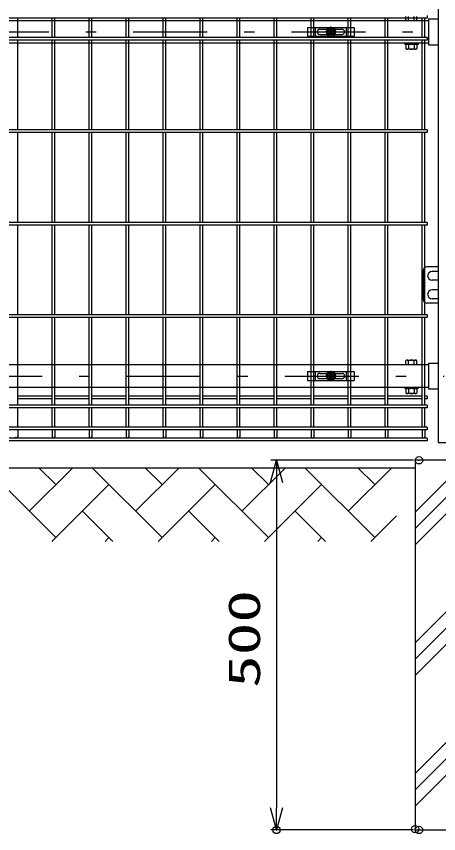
# Model space of a CAD drawing. Units: millimetres, scale not verified. Extents: x -4455 to 4455, y -3150 to 3150.
# Drawn here: x -2429 to -1859, y -1480 to -375 of the extents above; entities that cross this region are included whole.
import ezdxf
from ezdxf.enums import TextEntityAlignment as Align

# ---------------------------------------------------------------- set-up
doc = ezdxf.new("R2010")
doc.units = ezdxf.units.MM
doc.header["$LTSCALE"] = 20
doc.header["$PDMODE"] = 32
doc.header["$PDSIZE"] = 10
doc.linetypes.add('USER1', pattern=[10.7, 5, -2.5, 0.7, -2.5])
doc.linetypes.add('USER2', pattern=[0.375, 0.25, -0.125])
for name, color, linetype, lineweight in [('0-0_寸法線', 4, 'Continuous', 25), ('0-1_0', 3, 'USER2', 25), ('0-3_扉横枠', 7, 'Continuous', 25), ('0-4_外形線', 7, 'Continuous', 25), ('0-5_軸線', 2, 'USER1', 25), ('0-6_扉縦枠', 7, 'Continuous', 25), ('0-7_丁番', 3, 'Continuous', 25), ('0-C_NER', 30, 'Continuous', 25), ('0-D_ハッチング', 4, 'Continuous', 25), ('1-5_固定金具', 41, 'Continuous', 25)]:
    doc.layers.add(name, color=color, linetype=linetype, lineweight=lineweight)
doc.layers.add('0-2_DEFPOINTS', color=7, linetype='Continuous')
doc.styles.add('ＭＳ ゴシック', font='')
doc.styles.get('ＭＳ ゴシック').set_extended_font_data('MS Gothic')

# ---------------------------------------------------------------- blocks, each defined once
blk = doc.blocks.new('_Open30')
at = {"layer": '0-1_0', "color": 4, "linetype": 'Continuous'}
blk.add_line((0, 0), (-20, 0), dxfattribs=at)
blk.add_lwpolyline([(-20, 5.36), (0, 0), (-20, -5.36)], dxfattribs=at)
blk = doc.blocks.new('A$Cbe1bfa43')
at = {"layer": '1-5_固定金具'}
for p, q in [((0, 0), (1260, 0)), ((210, -240), (210, 0)), ((630, -80), (630, 22.9)), ((1050, -240), (1050, 0)), ((1260, 0), (1260, -240)), ((260, -120), (260.2, -120)), ((330, -50), (930, -50)), ((330, -190), (930, -190)), ((590, -120), (487.1, -120)), ((590, -120), (550, -120)), ((585.5, -112.8), (622.8, -112.8)), ((585.5, -127.2), (585.5, -112.8)), ((585.5, -112.8), (622.8, -112.8)), ((585.5, -127.2), (585.5, -112.8)), ((585.5, -112.8), (622.8, -112.8)), ((585.5, -127.2), (585.5, -112.8)), ((622.8, -127.2), (585.5, -127.2)), ((622.8, -127.2), (585.5, -127.2)), ((610, -120), (650, -120)), ((610, -120), (650, -120)), ((622.8, -112.8), (622.8, -75.5)), ((622.8, -112.8), (622.8, -75.5)), ((622.8, -112.8), (622.8, -75.5)), ((622.8, -112.8), (622.8, -75.5)), ((622.8, -112.8), (622.8, -75.5)), ((622.8, -112.8), (622.8, -75.5)), ((622.8, -75.5), (637.2, -75.5)), ((622.8, -75.5), (637.2, -75.5)), ((622.8, -75.5), (637.2, -75.5)), ((622.8, -75.5), (637.2, -75.5)), ((622.8, -75.5), (637.2, -75.5)), ((622.8, -75.5), (637.2, -75.5)), ((622.8, -164.5), (622.8, -127.2)), ((622.8, -164.5), (622.8, -127.2)), ((637.2, -164.5), (622.8, -164.5)), ((637.2, -164.5), (622.8, -164.5)), ((637.2, -164.5), (622.8, -164.5)), ((637.2, -164.5), (622.8, -164.5)), ((637.2, -164.5), (622.8, -164.5)), ((637.2, -164.5), (622.8, -164.5)), ((630, -80), (630, -40)), ((630, -140), (630, -100)), ((630, -140), (630, -100)), ((630, -160), (630, -200)), ((630, -160), (630, -262.9)), ((637.2, -75.5), (637.2, -112.8)), ((637.2, -75.5), (637.2, -112.8)), ((637.2, -75.5), (637.2, -112.8)), ((637.2, -75.5), (637.2, -112.8)), ((637.2, -75.5), (637.2, -112.8)), ((637.2, -112.8), (674.5, -112.8)), ((637.2, -112.8), (674.5, -112.8)), ((637.2, -112.8), (674.5, -112.8)), ((637.2, -127.2), (637.2, -164.5)), ((674.5, -127.2), (637.2, -127.2)), ((637.2, -127.2), (637.2, -164.5)), ((674.5, -127.2), (637.2, -127.2)), ((637.2, -127.2), (637.2, -164.5)), ((674.5, -127.2), (637.2, -127.2)), ((670, -120), (710, -120)), ((670, -120), (772.9, -120)), ((674.5, -112.8), (674.5, -127.2)), ((674.5, -112.8), (674.5, -127.2)), ((674.5, -112.8), (674.5, -127.2)), ((1004, -120), (1004.2, -120))]:
    blk.add_line(p, q, dxfattribs=at)
for points in [[(0, 0), (0, -240), (1260, -240)], [(585.5, -127.2), (585.5, -112.8), (622.8, -112.8)], [(585.5, -127.2), (585.5, -112.8), (622.8, -112.8)], [(585.5, -127.2), (585.5, -112.8), (622.8, -112.8)], [(622.8, -164.5), (622.8, -127.2), (585.5, -127.2)], [(622.8, -164.5), (622.8, -127.2), (585.5, -127.2)], [(622.8, -164.5), (622.8, -127.2), (585.5, -127.2)], [(622.8, -164.5), (622.8, -127.2), (585.5, -127.2)], [(637.2, -75.5), (637.2, -112.8), (674.5, -112.8), (674.5, -127.2)], [(637.2, -112.8), (674.5, -112.8), (674.5, -127.2)], [(637.2, -112.8), (674.5, -112.8), (674.5, -127.2)], [(674.5, -127.2), (637.2, -127.2), (637.2, -164.5)], [(674.5, -127.2), (637.2, -127.2), (637.2, -164.5)], [(674.5, -127.2), (637.2, -127.2), (637.2, -164.5)]]:
    blk.add_lwpolyline(points, dxfattribs=at)
for radius in [122.9, 122.9, 122.9, 122.9, 122.9, 122.9, 91.9, 91.9, 91.9, 91.9, 91.9, 91.9, 60]:
    blk.add_circle((630, -120), radius, dxfattribs=at)
for centre, start, end in [((330, -120), 90, 180), ((330, -120), 180, 270), ((930, -120), 0, 90), ((930, -120), 270, 0)]:
    blk.add_arc(centre, 70, start, end, dxfattribs=at)

msp = doc.modelspace()

# ---------------------------------------------------------------- linework, layer by layer
at = {"layer": '0-0_寸法線'}
for p, q in [((-1892.88, -975.34), (-2085.44, -975.34)), ((-2077.94, -1005.34), (-2077.94, -1445.34)), ((-1892.88, -1475.34), (-2085.44, -1475.34))]:
    msp.add_line(p, q, dxfattribs=at)
at = {"layer": '0-2_DEFPOINTS'}
for p in [(-1885.38, -975.34), (-1890.63, -1474.26), (-2077.94, -1475.34), (-1885.38, -1475.34)]:
    msp.add_point(p, dxfattribs=at)
at = {"layer": '0-3_扉横枠'}
for p, q in [((-1903.08, -380.34), (-1903.08, -374.89)), ((-1899.33, -380.34), (-1899.33, -374.89)), ((-1891.83, -380.34), (-1891.83, -374.89)), ((-1888.08, -380.34), (-1888.08, -374.89)), ((-2886.38, -380.34), (-1872.38, -380.34)), ((-1903.08, -380.34), (-1888.08, -380.34)), ((-1872.38, -378.39), (-1859.38, -378.39)), ((-1872.38, -378.39), (-1872.38, -413.29)), ((-1872.38, -411.34), (-2886.38, -411.34)), ((-1904.58, -411.34), (-1904.58, -412.94)), ((-1886.58, -412.94), (-1904.58, -412.94)), ((-1903.08, -413.49), (-1903.08, -418.88)), ((-1889.95, -412.94), (-1901.2, -412.94)), ((-1889.95, -419.44), (-1901.2, -419.44)), ((-1899.33, -413.49), (-1899.33, -418.88)), ((-1891.83, -413.49), (-1891.83, -418.88)), ((-1888.08, -413.49), (-1888.08, -418.88)), ((-1886.58, -411.34), (-1886.58, -412.94)), ((-1872.38, -413.29), (-1859.38, -413.29)), ((-1901.2, -839.83), (-1889.95, -839.83)), ((-2886.38, -845.84), (-1872.38, -845.84)), ((-1903.08, -845.84), (-1903.08, -840.39)), ((-1903.08, -845.84), (-1888.08, -845.84)), ((-1899.33, -845.84), (-1899.33, -840.39)), ((-1891.83, -845.84), (-1891.83, -840.39)), ((-1888.08, -845.84), (-1888.08, -840.39)), ((-1872.38, -843.89), (-1859.38, -843.89)), ((-1872.38, -843.89), (-1872.38, -878.79)), ((-1872.38, -876.84), (-2886.38, -876.84)), ((-1904.58, -876.84), (-1904.58, -878.44)), ((-1886.58, -878.44), (-1904.58, -878.44)), ((-1903.08, -878.99), (-1903.08, -884.38)), ((-1889.95, -878.44), (-1901.2, -878.44)), ((-1899.33, -878.99), (-1899.33, -884.38)), ((-1891.83, -878.99), (-1891.83, -884.38)), ((-1888.08, -878.99), (-1888.08, -884.38)), ((-1886.58, -876.84), (-1886.58, -878.44)), ((-1872.38, -878.79), (-1859.38, -878.79)), ((-1889.95, -884.94), (-1901.2, -884.94))]:
    msp.add_line(p, q, dxfattribs=at)
for centre, radius, start, end in [((-1901.2, -416.39), 3.46, 57.13278, 122.86722), ((-1901.2, -415.98), 3.46, 237.13278, 302.86722), ((-1895.58, -425.93), 12.99, 73.22135, 106.77865), ((-1895.58, -406.45), 12.99, 253.22135, 286.77865), ((-1889.95, -416.39), 3.46, 57.13278, 122.86722), ((-1889.95, -415.98), 3.46, 237.13278, 302.86722), ((-1901.2, -843.29), 3.46, 57.13278, 122.86722), ((-1895.58, -852.82), 12.99, 73.22135, 106.77865), ((-1889.95, -843.29), 3.46, 57.13278, 122.86722), ((-1901.2, -881.89), 3.46, 57.13278, 122.86722), ((-1895.58, -891.43), 12.99, 73.22135, 106.77865), ((-1889.95, -881.89), 3.46, 57.13278, 122.86722), ((-1901.2, -881.48), 3.46, 237.13278, 302.86722), ((-1895.58, -871.95), 12.99, 253.22135, 286.77865), ((-1889.95, -881.48), 3.46, 237.13278, 302.86722)]:
    msp.add_arc(centre, radius, start, end, dxfattribs=at)
at = {"layer": '0-4_外形線'}
for p, q in [((-1795.88, -975.34), (-1890.58, -975.34)), ((-2840.68, -985.34), (-1890.63, -985.34))]:
    msp.add_line(p, q, dxfattribs=at)
msp.add_lwpolyline([(-1890.63, -975.34), (-1890.63, -1475.34), (-1640.63, -1475.34)], dxfattribs=at)
at = {"layer": '0-5_軸線'}
for p, q in [((-2913.48, -395.84), (-1842.27, -395.84)), ((-2922.48, -861.34), (-1851.27, -861.34))]:
    msp.add_line(p, q, dxfattribs=at)
at = {"layer": '0-6_扉縦枠'}
for p, q in [((-1859.38, 159.66), (-1859.38, -951.34)), ((-1859.38, -951.34), (-1833.38, -951.34))]:
    msp.add_line(p, q, dxfattribs=at)
at = {"layer": '0-7_丁番'}
for p, q in [((-1859.38, -713.84), (-1874.63, -713.84)), ((-1879.63, -718.84), (-1879.63, -757.84)), ((-1859.38, -719.84), (-1867.63, -719.84)), ((-1859.38, -731.84), (-1867.63, -731.84)), ((-1859.38, -744.84), (-1867.63, -744.84)), ((-1859.38, -756.84), (-1867.63, -756.84)), ((-1859.38, -762.84), (-1874.63, -762.84))]:
    msp.add_line(p, q, dxfattribs=at)
for centre, radius, start, end in [((-1874.63, -718.84), 5, 90, 180), ((-1867.63, -725.84), 6, 90, 270), ((-1867.63, -750.84), 6, 90, 270), ((-1874.63, -757.84), 5, 180, 270)]:
    msp.add_arc(centre, radius, start, end, dxfattribs=at)
at = {"layer": '0-C_NER'}
for p, q in [((-1874.38, -373.53), (-1874.38, -377.13)), ((-1874.38, -377.13), (-2884.38, -377.13)), ((-2427.58, -403.54), (-2427.58, -377.13)), ((-2381.18, -403.54), (-2381.18, -377.13)), ((-2377.58, -403.54), (-2377.58, -377.13)), ((-2331.18, -403.54), (-2331.18, -377.13)), ((-2327.58, -403.54), (-2327.58, -377.13)), ((-2281.18, -403.54), (-2281.18, -377.13)), ((-2277.58, -403.54), (-2277.58, -377.13)), ((-2231.18, -403.54), (-2231.18, -377.13)), ((-2227.58, -403.54), (-2227.58, -377.13)), ((-2181.18, -403.54), (-2181.18, -377.13)), ((-2177.58, -403.54), (-2177.58, -377.13)), ((-2131.18, -403.54), (-2131.18, -377.13)), ((-2127.58, -403.54), (-2127.58, -377.13)), ((-2081.18, -403.54), (-2081.18, -377.13)), ((-2077.58, -403.54), (-2077.58, -377.13)), ((-2031.18, -403.54), (-2031.18, -377.13)), ((-2027.58, -403.54), (-2027.58, -377.13)), ((-1981.18, -403.54), (-1981.18, -377.13)), ((-1977.58, -403.54), (-1977.58, -377.13)), ((-1931.18, -403.54), (-1931.18, -377.13)), ((-1927.58, -403.54), (-1927.58, -377.13)), ((-1881.18, -403.54), (-1881.18, -377.13)), ((-1877.58, -403.54), (-1877.58, -377.13)), ((-1874.38, -407.14), (-2884.38, -407.14)), ((-2427.58, -528.54), (-2427.58, -407.14)), ((-2381.18, -528.54), (-2381.18, -407.14)), ((-2377.58, -528.54), (-2377.58, -407.14)), ((-2331.18, -528.54), (-2331.18, -407.14)), ((-2327.58, -528.54), (-2327.58, -407.14)), ((-2281.18, -528.54), (-2281.18, -407.14)), ((-2277.58, -528.54), (-2277.58, -407.14)), ((-2231.18, -528.54), (-2231.18, -407.14)), ((-2227.58, -528.54), (-2227.58, -407.14)), ((-2181.18, -528.54), (-2181.18, -407.14)), ((-2177.58, -528.54), (-2177.58, -407.14)), ((-2131.18, -528.54), (-2131.18, -407.14)), ((-2127.58, -528.54), (-2127.58, -407.14)), ((-2081.18, -528.54), (-2081.18, -407.14)), ((-2077.58, -528.54), (-2077.58, -407.14)), ((-2031.18, -528.54), (-2031.18, -407.14)), ((-2027.58, -528.54), (-2027.58, -407.14)), ((-1981.18, -528.54), (-1981.18, -407.14)), ((-1977.58, -528.54), (-1977.58, -407.14)), ((-1931.18, -528.54), (-1931.18, -407.14)), ((-1927.58, -528.54), (-1927.58, -407.14)), ((-1881.18, -528.54), (-1881.18, -407.14)), ((-1877.58, -528.54), (-1877.58, -407.14)), ((-1874.38, -403.54), (-1874.38, -407.14)), ((-1874.38, -528.54), (-1874.38, -532.14)), ((-1874.38, -532.14), (-2884.38, -532.14)), ((-2427.58, -653.54), (-2427.58, -532.14)), ((-2381.18, -653.54), (-2381.18, -532.14)), ((-2377.58, -653.54), (-2377.58, -532.14)), ((-2331.18, -653.54), (-2331.18, -532.14)), ((-2327.58, -653.54), (-2327.58, -532.14)), ((-2281.18, -653.54), (-2281.18, -532.14)), ((-2277.58, -653.54), (-2277.58, -532.14)), ((-2231.18, -653.54), (-2231.18, -532.14)), ((-2227.58, -653.54), (-2227.58, -532.14)), ((-2181.18, -653.54), (-2181.18, -532.14)), ((-2177.58, -653.54), (-2177.58, -532.14)), ((-2131.18, -653.54), (-2131.18, -532.14)), ((-2127.58, -653.54), (-2127.58, -532.14)), ((-2081.18, -653.54), (-2081.18, -532.14)), ((-2077.58, -653.54), (-2077.58, -532.14)), ((-2031.18, -653.54), (-2031.18, -532.14)), ((-2027.58, -653.54), (-2027.58, -532.14)), ((-1981.18, -653.54), (-1981.18, -532.14)), ((-1977.58, -653.54), (-1977.58, -532.14)), ((-1931.18, -653.54), (-1931.18, -532.14)), ((-1927.58, -653.54), (-1927.58, -532.14)), ((-1881.18, -653.54), (-1881.18, -532.14)), ((-1877.58, -653.54), (-1877.58, -532.14)), ((-1874.38, -657.14), (-2884.38, -657.14)), ((-2427.58, -778.54), (-2427.58, -657.14)), ((-2381.18, -778.54), (-2381.18, -657.14)), ((-2377.58, -778.54), (-2377.58, -657.14)), ((-2331.18, -778.54), (-2331.18, -657.14)), ((-2327.58, -778.54), (-2327.58, -657.14)), ((-2281.18, -778.54), (-2281.18, -657.14)), ((-2277.58, -778.54), (-2277.58, -657.14)), ((-2231.18, -778.54), (-2231.18, -657.14)), ((-2227.58, -778.54), (-2227.58, -657.14)), ((-2181.18, -778.54), (-2181.18, -657.14)), ((-2177.58, -778.54), (-2177.58, -657.14)), ((-2131.18, -778.54), (-2131.18, -657.14)), ((-2127.58, -778.54), (-2127.58, -657.14)), ((-2081.18, -778.54), (-2081.18, -657.14)), ((-2077.58, -778.54), (-2077.58, -657.14)), ((-2031.18, -778.54), (-2031.18, -657.14)), ((-2027.58, -778.54), (-2027.58, -657.14)), ((-1981.18, -778.54), (-1981.18, -657.14)), ((-1977.58, -778.54), (-1977.58, -657.14)), ((-1931.18, -778.54), (-1931.18, -657.14)), ((-1927.58, -778.54), (-1927.58, -657.14)), ((-1881.18, -778.54), (-1881.18, -657.14)), ((-1877.58, -778.54), (-1877.58, -657.14)), ((-1874.38, -653.54), (-1874.38, -657.14)), ((-1874.38, -782.14), (-2884.38, -782.14)), ((-2427.58, -900.64), (-2427.58, -782.14)), ((-2381.18, -900.64), (-2381.18, -782.14)), ((-2377.58, -900.64), (-2377.58, -782.14)), ((-2331.18, -900.64), (-2331.18, -782.14)), ((-2327.58, -900.64), (-2327.58, -782.14)), ((-2281.18, -900.64), (-2281.18, -782.14)), ((-2277.58, -900.64), (-2277.58, -782.14)), ((-2231.18, -900.64), (-2231.18, -782.14)), ((-2227.58, -900.64), (-2227.58, -782.14)), ((-2181.18, -900.64), (-2181.18, -782.14)), ((-2177.58, -900.64), (-2177.58, -782.14)), ((-2131.18, -900.64), (-2131.18, -782.14)), ((-2127.58, -900.64), (-2127.58, -782.14)), ((-2081.18, -900.64), (-2081.18, -782.14)), ((-2077.58, -900.64), (-2077.58, -782.14)), ((-2031.18, -900.64), (-2031.18, -782.14)), ((-2027.58, -900.64), (-2027.58, -782.14)), ((-1981.18, -900.64), (-1981.18, -782.14)), ((-1977.58, -900.64), (-1977.58, -782.14)), ((-1931.18, -900.64), (-1931.18, -782.14)), ((-1927.58, -900.64), (-1927.58, -782.14)), ((-1881.18, -900.64), (-1881.18, -782.14)), ((-1877.58, -900.64), (-1877.58, -782.14)), ((-1874.38, -778.54), (-1874.38, -782.14)), ((-2381.18, -888.78), (-2427.58, -888.78)), ((-2381.18, -892.38), (-2427.58, -892.38)), ((-2331.18, -888.78), (-2377.58, -888.78)), ((-2331.18, -892.38), (-2377.58, -892.38)), ((-2281.18, -888.78), (-2327.58, -888.78)), ((-2281.18, -892.38), (-2327.58, -892.38)), ((-2231.18, -888.78), (-2277.58, -888.78)), ((-2231.18, -892.38), (-2277.58, -892.38)), ((-2181.18, -888.78), (-2227.58, -888.78)), ((-2181.18, -892.38), (-2227.58, -892.38)), ((-2131.18, -888.78), (-2177.58, -888.78)), ((-2131.18, -892.38), (-2177.58, -892.38)), ((-2081.18, -888.78), (-2127.58, -888.78)), ((-2081.18, -892.38), (-2127.58, -892.38)), ((-2031.18, -888.78), (-2077.58, -888.78)), ((-2031.18, -892.38), (-2077.58, -892.38)), ((-1981.18, -888.78), (-2027.58, -888.78)), ((-1981.18, -892.38), (-2027.58, -892.38)), ((-1931.18, -888.78), (-1977.58, -888.78)), ((-1931.18, -892.38), (-1977.58, -892.38)), ((-1881.18, -888.78), (-1927.58, -888.78)), ((-1881.18, -892.38), (-1927.58, -892.38)), ((-1874.38, -888.78), (-1877.58, -888.78)), ((-1874.38, -892.38), (-1877.58, -892.38)), ((-1874.38, -888.78), (-1874.38, -892.38)), ((-1874.38, -904.24), (-2884.38, -904.24)), ((-2427.58, -930.44), (-2427.58, -904.24)), ((-2381.18, -930.44), (-2381.18, -904.24)), ((-2377.58, -930.44), (-2377.58, -904.24)), ((-2331.18, -930.44), (-2331.18, -904.24)), ((-2327.58, -930.44), (-2327.58, -904.24)), ((-2281.18, -930.44), (-2281.18, -904.24)), ((-2277.58, -930.44), (-2277.58, -904.24)), ((-2231.18, -930.44), (-2231.18, -904.24)), ((-2227.58, -930.44), (-2227.58, -904.24)), ((-2181.18, -930.44), (-2181.18, -904.24)), ((-2177.58, -930.44), (-2177.58, -904.24)), ((-2131.18, -930.44), (-2131.18, -904.24)), ((-2127.58, -930.44), (-2127.58, -904.24)), ((-2081.18, -930.44), (-2081.18, -904.24)), ((-2077.58, -930.44), (-2077.58, -904.24)), ((-2031.18, -930.44), (-2031.18, -904.24)), ((-2027.58, -930.44), (-2027.58, -904.24)), ((-1981.18, -930.44), (-1981.18, -904.24)), ((-1977.58, -930.44), (-1977.58, -904.24)), ((-1931.18, -930.44), (-1931.18, -904.24)), ((-1927.58, -930.44), (-1927.58, -904.24)), ((-1881.18, -930.44), (-1881.18, -904.24)), ((-1877.58, -930.44), (-1877.58, -904.24)), ((-1874.38, -900.64), (-1874.38, -904.24)), ((-1874.38, -934.04), (-2884.38, -934.04)), ((-2427.58, -934.04), (-2427.58, -943.54)), ((-2381.18, -934.04), (-2381.18, -943.54)), ((-2377.58, -934.04), (-2377.58, -943.54)), ((-2331.18, -934.04), (-2331.18, -943.54)), ((-2327.58, -934.04), (-2327.58, -943.54)), ((-2281.18, -934.04), (-2281.18, -943.54)), ((-2277.58, -934.04), (-2277.58, -943.54)), ((-2231.18, -934.04), (-2231.18, -943.54)), ((-2227.58, -934.04), (-2227.58, -943.54)), ((-2181.18, -934.04), (-2181.18, -943.54)), ((-2177.58, -934.04), (-2177.58, -943.54)), ((-2131.18, -934.04), (-2131.18, -943.54)), ((-2127.58, -934.04), (-2127.58, -943.54)), ((-2081.18, -934.04), (-2081.18, -943.54)), ((-2077.58, -934.04), (-2077.58, -943.54)), ((-2031.18, -934.04), (-2031.18, -943.54)), ((-2027.58, -934.04), (-2027.58, -943.54)), ((-1981.18, -934.04), (-1981.18, -943.54)), ((-1977.58, -934.04), (-1977.58, -943.54)), ((-1931.18, -934.04), (-1931.18, -943.54)), ((-1927.58, -934.04), (-1927.58, -943.54)), ((-1881.18, -934.04), (-1881.18, -943.54)), ((-1877.58, -934.04), (-1877.58, -943.54)), ((-1874.38, -930.44), (-1874.38, -934.04)), ((-1874.38, -945.34), (-2884.38, -945.34)), ((-1874.38, -945.34), (-2884.38, -945.34)), ((-1874.38, -948.94), (-2884.38, -948.94)), ((-1874.38, -945.34), (-1874.38, -948.94))]:
    msp.add_line(p, q, dxfattribs=at)
for points in [[(-1874.38, -403.54), (-2884.38, -403.54), (-2884.38, -407.14)], [(-1874.38, -528.54), (-2884.38, -528.54), (-2884.38, -532.14)], [(-1874.38, -653.54), (-2884.38, -653.54), (-2884.38, -657.14)], [(-1874.38, -778.54), (-2884.38, -778.54), (-2884.38, -782.14)], [(-1874.38, -900.64), (-2884.38, -900.64), (-2884.38, -904.24)], [(-1874.38, -930.44), (-2884.38, -930.44), (-2884.38, -934.04)]]:
    msp.add_lwpolyline(points, dxfattribs=at)
for centre in [(-2429.38, -943.54), (-2379.38, -943.54), (-2329.38, -943.54), (-2279.38, -943.54), (-2229.38, -943.54), (-2179.38, -943.54), (-2129.38, -943.54), (-2079.38, -943.54), (-2029.38, -943.54), (-1979.38, -943.54), (-1929.38, -943.54), (-1879.38, -943.54)]:
    msp.add_arc(centre, 1.8, 180, 0, dxfattribs=at)
at = {"layer": '0-D_ハッチング'}
for p, q in [((-1890.63, -1067.53), (-1798.43, -975.34)), ((-1890.63, -1045.43), (-1820.53, -975.34)), ((-2376.11, -1080), (-2470.78, -985.34)), ((-2412.03, -1044.08), (-2353.29, -985.34)), ((-2376.11, -1008.16), (-2398.94, -985.34)), ((-2232.43, -1080), (-2327.1, -985.34)), ((-2268.35, -1044.08), (-2209.6, -985.34)), ((-2232.43, -1008.16), (-2255.26, -985.34)), ((-2088.75, -1080), (-2183.41, -985.34)), ((-2124.67, -1044.08), (-2065.92, -985.34)), ((-2088.75, -1008.16), (-2111.57, -985.34)), ((-1945.06, -1080), (-2039.73, -985.34)), ((-1980.98, -1044.08), (-1922.24, -985.34)), ((-1945.06, -1008.16), (-1967.89, -985.34)), ((-1890.63, -1089.63), (-1795.88, -994.88)), ((-2381.45, -1085.34), (-2304.27, -1008.16)), ((-2237.76, -1085.34), (-2160.59, -1008.16)), ((-2094.08, -1085.34), (-2016.9, -1008.16)), ((-2298.94, -1085.34), (-2340.19, -1044.08)), ((-2155.26, -1085.34), (-2196.51, -1044.08)), ((-2011.57, -1085.34), (-2052.82, -1044.08)), ((-1950.39, -1085.34), (-1915.63, -1050.57)), ((-2309.6, -1085.34), (-2304.27, -1080)), ((-2165.92, -1085.34), (-2160.59, -1080)), ((-2022.24, -1085.34), (-2016.9, -1080)), ((-1890.63, -1222.21), (-1795.88, -1127.46)), ((-1890.63, -1398.99), (-1640.63, -1148.99)), ((-1890.63, -1244.31), (-1795.88, -1149.56)), ((-1890.63, -1421.08), (-1640.63, -1171.08)), ((-1890.63, -1266.41), (-1795.88, -1171.66)), ((-1890.63, -1443.18), (-1640.63, -1193.18))]:
    msp.add_line(p, q, dxfattribs=at)

# ---------------------------------------------------------------- block references
at = {"layer": '0-0_寸法線', "xscale": 1.5, "yscale": 1.5}
for p, rotation in [((-2077.94, -975.34), 90), ((-2077.94, -1475.34), 270)]:
    msp.add_blockref('_Open30', p, dxfattribs=dict(at, rotation=rotation))
at = {"layer": '1-5_固定金具', "xscale": 0.05, "yscale": 0.05}
for p in [(-2035.88, -389.84), (-2035.88, -855.34)]:
    msp.add_blockref('A$Cbe1bfa43', p, dxfattribs=at)

# ---------------------------------------------------------------- texts
at = {"layer": '0-0_寸法線', "color": 2, "style": 'ＭＳ ゴシック', "width": 1.5}
msp.add_text('500', height=43.26, rotation=90, dxfattribs=at).set_placement((-2087.12, -1283.19), align=Align.BOTTOM_LEFT)

doc.saveas('drawing.dxf')
